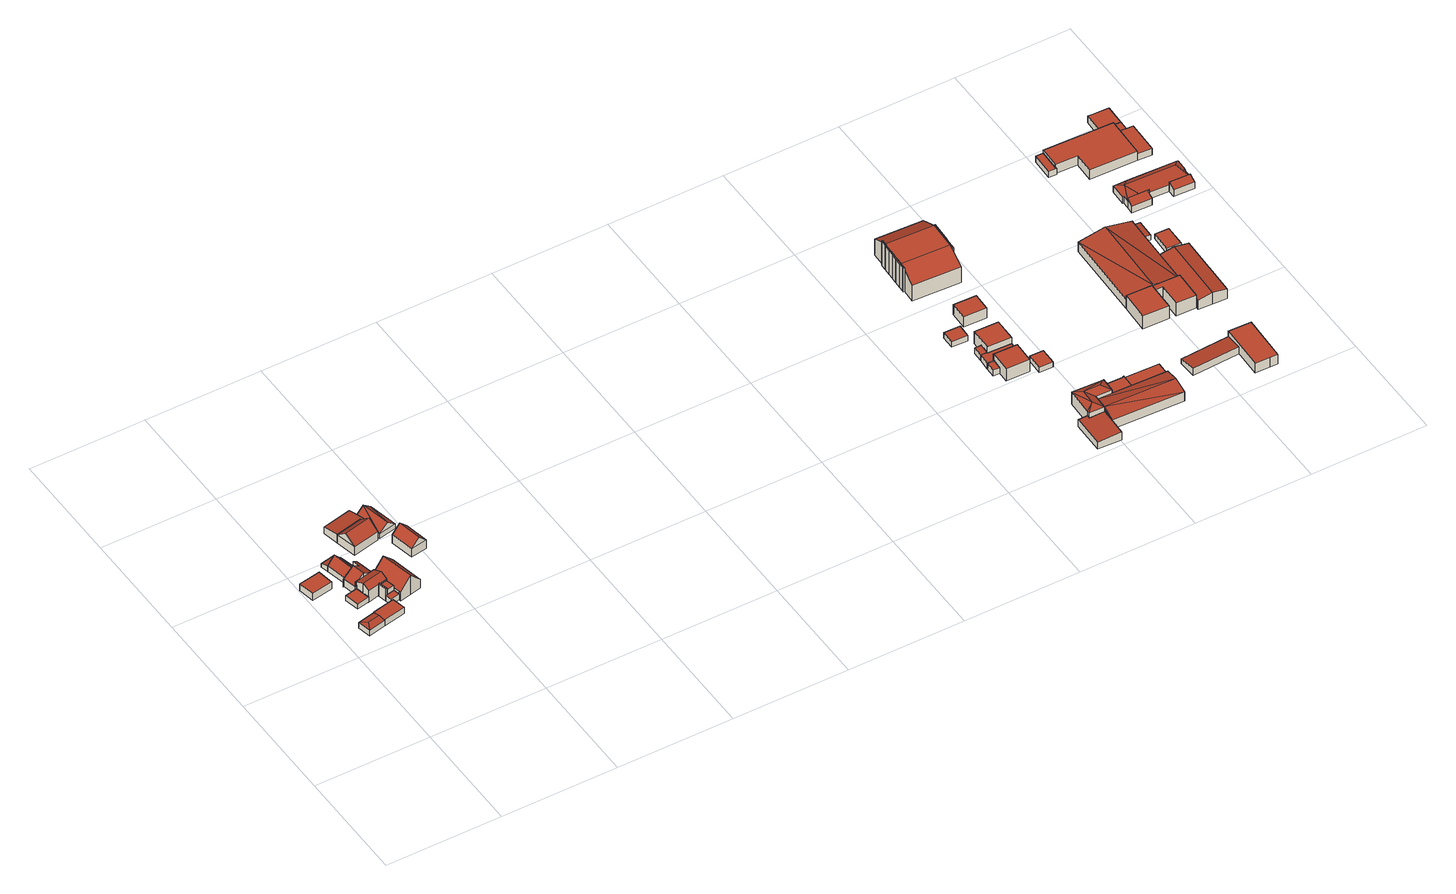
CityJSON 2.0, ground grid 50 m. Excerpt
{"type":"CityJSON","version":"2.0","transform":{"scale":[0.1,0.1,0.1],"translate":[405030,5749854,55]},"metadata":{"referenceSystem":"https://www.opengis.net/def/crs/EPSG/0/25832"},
"CityObjects":{
"building1":{"type":"Building","attributes":{"Gemeindeschluessel":"05515000","Geometrietyp2DReferenz":"3000","function":"31001_2700","roofType":"5000","measuredHeight":3.29},"geometry":[{"type":"Solid","lod":"2","boundaries":[[[[0,1,2,3]],[[4,5,1,0]],[[6,7,5,4]],[[3,2,7,6]],[[6,4,8]],[[8,4,0,9]],[[0,3,9]],[[9,3,6,8]],[[1,5,7,2]]]],"semantics":{"surfaces":[{"type":"WallSurface"},{"type":"RoofSurface"},{"type":"GroundSurface"}],"values":[[0,0,0,0,1,1,0,1,2]]}}]},
"building2":{"type":"Building","attributes":{"Gemeindeschluessel":"05515000","Geometrietyp2DReferenz":"3000","function":"31001_2700","roofType":"1000","measuredHeight":3.48},"geometry":[{"type":"Solid","lod":"2","boundaries":[[[[10,11,12,13]],[[14,15,11,10]],[[16,17,15,14]],[[13,12,17,16]],[[14,10,13,16]],[[11,15,17,12]]]],"semantics":{"surfaces":[{"type":"WallSurface"},{"type":"RoofSurface"},{"type":"GroundSurface"}],"values":[[0,0,0,0,1,2]]}}]},
"building3":{"type":"Building","attributes":{"Gemeindeschluessel":"05515000","Geometrietyp2DReferenz":"3000","function":"51009_1610","roofType":"1000","measuredHeight":2.41},"geometry":[{"type":"Solid","lod":"2","boundaries":[[[[18,19,20,21]],[[22,23,19,18]],[[24,25,23,22]],[[26,27,25,24]],[[21,20,27,26]],[[24,22,18,21,26]],[[19,23,25,27,20]]]],"semantics":{"surfaces":[{"type":"WallSurface"},{"type":"RoofSurface"},{"type":"GroundSurface"}],"values":[[0,0,0,0,0,1,2]]}}]},
"building4":{"type":"Building","attributes":{"Gemeindeschluessel":"05515000","Geometrietyp2DReferenz":"3000","function":"31001_2000","roofType":"1000","measuredHeight":3.09},"geometry":[{"type":"Solid","lod":"2","boundaries":[[[[28,29,30,31]],[[32,33,29,28]],[[34,35,33,32]],[[31,30,35,34]],[[32,28,31,34]],[[29,33,35,30]]]],"semantics":{"surfaces":[{"type":"WallSurface"},{"type":"RoofSurface"},{"type":"GroundSurface"}],"values":[[0,0,0,0,1,2]]}}]},
"building5":{"type":"Building","attributes":{"Gemeindeschluessel":"05515000","Geometrietyp2DReferenz":"3000","function":"51009_1610","roofType":"9999","measuredHeight":6},"geometry":[{"type":"Solid","lod":"2","boundaries":[[[[36,37,38,39]],[[37,40,41,38]],[[36,42,40,37]],[[39,43,42,36]],[[38,41,43,39]],[[40,42,43,41]]]],"semantics":{"surfaces":[{"type":"RoofSurface"},{"type":"WallSurface"},{"type":"GroundSurface"}],"values":[[0,1,1,1,1,2]]}}]},
"building6":{"type":"Building","attributes":{"Gemeindeschluessel":"05515000","Geometrietyp2DReferenz":"3000","function":"31001_2700","roofType":"3100","measuredHeight":7.28},"geometry":[{"type":"Solid","lod":"2","boundaries":[[[[44,45,46,47]],[[48,49,45,44]],[[50,51,49,48]],[[52,53,51,50]],[[54,55,53,52]],[[56,57,55,54]],[[58,59,57,56]],[[60,61,59,58]],[[62,63,61,60]],[[64,65,63,62]],[[66,67,65,64]],[[68,69,67,66]],[[70,71,69,68]],[[47,46,71,70]],[[64,62,60,58,56,54,66]],[[52,50,48,44,47,70,68,66,54]],[[45,49,51,53,55,57,59,61,63,65,67,69,71,46]]]],"semantics":{"surfaces":[{"type":"WallSurface"},{"type":"RoofSurface"},{"type":"GroundSurface"}],"values":[[0,0,0,0,0,0,0,0,0,0,0,0,0,0,1,1,2]]}}]},
"building7":{"type":"Building","attributes":{"Gemeindeschluessel":"05515000","Geometrietyp2DReferenz":"3000","function":"31001_2460","roofType":"5000","measuredHeight":5.91},"geometry":[{"type":"Solid","lod":"2","boundaries":[[[[72,73,74,75]],[[76,77,73,72]],[[78,79,77,76]],[[80,81,79,78]],[[82,83,81,80]],[[75,74,83,82]],[[84,85,82,80]],[[78,76,72,75]],[[84,78,75]],[[75,85,84]],[[84,80,78]],[[85,75,82]],[[73,77,79,81,83,74]]]],"semantics":{"surfaces":[{"type":"WallSurface"},{"type":"RoofSurface"},{"type":"GroundSurface"}],"values":[[0,0,0,0,0,0,1,1,1,1,0,0,2]]}}]},
"building8":{"type":"Building","attributes":{"Gemeindeschluessel":"05515000","Geometrietyp2DReferenz":"3000","function":"31001_2700","roofType":"2100","measuredHeight":2.75},"geometry":[{"type":"Solid","lod":"2","boundaries":[[[[75,74,86,87]],[[82,83,74,75]],[[88,89,83,82]],[[87,86,89,88]],[[82,75,87,88]],[[74,83,89,86]]]],"semantics":{"surfaces":[{"type":"WallSurface"},{"type":"RoofSurface"},{"type":"GroundSurface"}],"values":[[0,0,0,0,1,2]]}}]},
"building9":{"type":"Building","attributes":{"Gemeindeschluessel":"05515000","Geometrietyp2DReferenz":"3000","function":"31001_1000"},"children":["building9-1","building9-2"]},
"building9-1":{"type":"BuildingPart","attributes":{"roofType":"1000","measuredHeight":5.09},"parents":["building9"],"geometry":[{"type":"Solid","lod":"2","boundaries":[[[[90,40,42,91,92]],[[93,94,40,90]],[[95,96,97,94,93]],[[93,90,92,95]],[[40,94,97,42]],[[96,95,92,91]],[[42,97,96,91]]]],"semantics":{"surfaces":[{"type":"WallSurface"},{"type":"RoofSurface"},{"type":"GroundSurface"},{"type":"ClosureSurface"}],"values":[[0,0,0,1,2,0,3]]}}]},
"building9-2":{"type":"BuildingPart","attributes":{"roofType":"1000","measuredHeight":2.77},"parents":["building9"],"geometry":[{"type":"Solid","lod":"2","boundaries":[[[[91,42,43,98]],[[99,100,97,96]],[[101,102,100,99]],[[98,43,102,101]],[[99,96,91,98,101]],[[42,97,100,102,43]],[[42,91,96,97]]]],"semantics":{"surfaces":[{"type":"WallSurface"},{"type":"RoofSurface"},{"type":"GroundSurface"},{"type":"ClosureSurface"}],"values":[[0,0,0,0,1,2,3]]}}]},
"building10":{"type":"Building","attributes":{"Gemeindeschluessel":"05515000","Geometrietyp2DReferenz":"3000","function":"31001_1000"},"address":[{"country":"Germany","locality":"Münster","thoroughfareNumber":"123","thoroughfareName":"Am Dornbusch"}],"children":["building10-1","building10-2"]},
"building10-1":{"type":"BuildingPart","attributes":{"roofType":"3100","measuredHeight":7.57},"parents":["building10"],"geometry":[{"type":"Solid","lod":"2","boundaries":[[[[103,104,105,106]],[[107,108,104,103]],[[109,110,108,107]],[[111,112,110,109]],[[113,114,115,112,111]],[[106,105,116,117,118]],[[113,111,109,107,119]],[[103,106,118,120,119,107]],[[104,108,110,112,115,121,122,116,105]],[[114,113,119,123]],[[115,114,123,121]],[[124,123,119,120]],[[123,124,122,121]],[[124,120,118,117]],[[116,122,124,117]]]],"semantics":{"surfaces":[{"type":"WallSurface"},{"type":"RoofSurface"},{"type":"GroundSurface"},{"type":"ClosureSurface"}],"values":[[0,0,0,0,0,0,1,1,2,0,3,0,3,0,3]]}}]},
"building10-2":{"type":"BuildingPart","attributes":{"roofType":"3100","measuredHeight":9.44},"parents":["building10"],"geometry":[{"type":"Solid","lod":"2","boundaries":[[[[125,126,115,114]],[[127,128,126,125]],[[129,130,128,127]],[[131,132,130,129]],[[133,134,132,131]],[[135,136,134,133]],[[117,116,136,135]],[[129,127,125,131]],[[114,123,124,117,135,133,131,125]],[[122,121,115,126,128,130,132,134,136,116]],[[116,117,124,122]],[[121,123,114,115]],[[122,124,123,121]]]],"semantics":{"surfaces":[{"type":"WallSurface"},{"type":"RoofSurface"},{"type":"GroundSurface"},{"type":"ClosureSurface"}],"values":[[0,0,0,0,0,0,0,1,1,2,3,3,3]]}}]},
"building11":{"type":"Building","attributes":{"Gemeindeschluessel":"05515000","Geometrietyp2DReferenz":"3000","function":"31001_2700","roofType":"3100","measuredHeight":8.07},"geometry":[{"type":"Solid","lod":"2","boundaries":[[[[137,138,139,140]],[[141,142,138,137]],[[143,144,142,141]],[[140,139,144,143]],[[137,145,141]],[[143,146,140]],[[140,146,145,137]],[[141,145,146,143]],[[138,142,144,139]]]],"semantics":{"surfaces":[{"type":"WallSurface"},{"type":"RoofSurface"},{"type":"GroundSurface"}],"values":[[0,0,0,0,0,0,1,1,2]]}}]},
"building12":{"type":"Building","attributes":{"Gemeindeschluessel":"05515000","Geometrietyp2DReferenz":"3000","function":"51009_1610","roofType":"2100","measuredHeight":4.77},"geometry":[{"type":"Solid","lod":"2","boundaries":[[[[147,148,149,150]],[[151,152,148,147]],[[153,154,152,151]],[[155,156,154,153]],[[157,158,156,155]],[[159,160,158,157]],[[150,149,160,159]],[[157,155,153,151,147,150,159]],[[148,152,154,156,158,160,149]]]],"semantics":{"surfaces":[{"type":"WallSurface"},{"type":"RoofSurface"},{"type":"GroundSurface"}],"values":[[0,0,0,0,0,0,0,1,2]]}}]},
"building13":{"type":"Building","attributes":{"Gemeindeschluessel":"05515000","Geometrietyp2DReferenz":"3000","function":"31001_2700","roofType":"3100","measuredHeight":5.66},"geometry":[{"type":"Solid","lod":"2","boundaries":[[[[161,162,163,164]],[[165,166,162,161]],[[167,168,166,165]],[[164,163,168,167]],[[161,169,165]],[[167,170,164]],[[164,170,169]],[[169,161,164]],[[170,167,165]],[[165,169,170]],[[162,166,168,163]]]],"semantics":{"surfaces":[{"type":"WallSurface"},{"type":"RoofSurface"},{"type":"GroundSurface"}],"values":[[0,0,0,0,0,0,1,1,1,1,2]]}}]},
"building14":{"type":"Building","attributes":{"Gemeindeschluessel":"05515000","Geometrietyp2DReferenz":"3000","function":"31001_2460","roofType":"3100","measuredHeight":7.64},"geometry":[{"type":"Solid","lod":"2","boundaries":[[[[171,172,173,174]],[[175,176,172,171]],[[177,178,176,175]],[[174,173,178,177]],[[171,179,175]],[[177,180,174]],[[174,180,179,171]],[[175,179,180,177]],[[172,176,178,173]]]],"semantics":{"surfaces":[{"type":"WallSurface"},{"type":"RoofSurface"},{"type":"GroundSurface"}],"values":[[0,0,0,0,0,0,1,1,2]]}}]},
"building15":{"type":"Building","attributes":{"Gemeindeschluessel":"05515000","Geometrietyp2DReferenz":"3000","function":"51009_1610","roofType":"2100","measuredHeight":2.88},"geometry":[{"type":"Solid","lod":"2","boundaries":[[[[181,182,183,184]],[[185,186,182,181]],[[187,188,186,185]],[[184,183,188,187]],[[185,181,184,187]],[[182,186,188,183]]]],"semantics":{"surfaces":[{"type":"WallSurface"},{"type":"RoofSurface"},{"type":"GroundSurface"}],"values":[[0,0,0,0,1,2]]}}]},
"building16":{"type":"Building","attributes":{"Gemeindeschluessel":"05515000","Geometrietyp2DReferenz":"3000","function":"31001_2000","roofType":"2100","measuredHeight":3.92},"geometry":[{"type":"Solid","lod":"2","boundaries":[[[[189,190,191,192]],[[193,194,190,189]],[[195,196,194,193]],[[197,198,196,195]],[[199,200,198,197]],[[201,202,200,199]],[[192,191,202,201]],[[199,197,195,193,189,192,201]],[[190,194,196,198,200,202,191]]]],"semantics":{"surfaces":[{"type":"WallSurface"},{"type":"RoofSurface"},{"type":"GroundSurface"}],"values":[[0,0,0,0,0,0,0,1,2]]}}]},
"building17":{"type":"Building","attributes":{"Gemeindeschluessel":"05515000","Geometrietyp2DReferenz":"3000","function":"51009_1610","roofType":"1000","measuredHeight":2.87},"geometry":[{"type":"Solid","lod":"2","boundaries":[[[[203,204,205,206]],[[207,208,204,203]],[[209,210,208,207]],[[206,205,210,209]],[[207,203,206,209]],[[204,208,210,205]]]],"semantics":{"surfaces":[{"type":"WallSurface"},{"type":"RoofSurface"},{"type":"GroundSurface"}],"values":[[0,0,0,0,1,2]]}}]},
"building18":{"type":"Building","attributes":{"Gemeindeschluessel":"05515000","Geometrietyp2DReferenz":"3000","function":"31001_2460","roofType":"1000","measuredHeight":2.61},"geometry":[{"type":"Solid","lod":"2","boundaries":[[[[211,212,213,214]],[[215,216,212,211]],[[217,218,216,215]],[[214,213,218,217]],[[215,211,214,217]],[[212,216,218,213]]]],"semantics":{"surfaces":[{"type":"WallSurface"},{"type":"RoofSurface"},{"type":"GroundSurface"}],"values":[[0,0,0,0,1,2]]}}]},
"building19":{"type":"Building","attributes":{"Gemeindeschluessel":"05515000","Geometrietyp2DReferenz":"3000","function":"31001_1000","roofType":"1000","measuredHeight":5.97},"address":[{"country":"Germany","locality":"Münster","thoroughfareNumber":"5","thoroughfareName":"Fuggerstraße"}],"geometry":[{"type":"Solid","lod":"2","boundaries":[[[[219,220,221,222]],[[223,224,220,219]],[[225,226,224,223]],[[227,228,226,225]],[[222,221,228,227]],[[225,223,219,222,227]],[[220,224,226,228,221]]]],"semantics":{"surfaces":[{"type":"WallSurface"},{"type":"RoofSurface"},{"type":"GroundSurface"}],"values":[[0,0,0,0,0,1,2]]}}]},
"building20":{"type":"Building","attributes":{"Gemeindeschluessel":"05515000","Geometrietyp2DReferenz":"3000","function":"31001_1310","roofType":"1000","measuredHeight":2.87},"geometry":[{"type":"Solid","lod":"2","boundaries":[[[[229,182,230,231]],[[184,183,182,229]],[[203,204,183,184]],[[206,205,204,203]],[[232,233,205,206]],[[234,235,233,232]],[[236,237,235,234]],[[231,230,237,236]],[[234,232,206,203,184,229,231,236]],[[182,183,204,205,233,235,237,230]]]],"semantics":{"surfaces":[{"type":"WallSurface"},{"type":"RoofSurface"},{"type":"GroundSurface"}],"values":[[0,0,0,0,0,0,0,0,1,2]]}}]},
"building21":{"type":"Building","attributes":{"Gemeindeschluessel":"05515000","Geometrietyp2DReferenz":"3000","function":"31001_1000","roofType":"1000","measuredHeight":5.99},"address":[{"country":"Germany","locality":"Münster","thoroughfareNumber":"5a","thoroughfareName":"Fuggerstraße"}],"geometry":[{"type":"Solid","lod":"2","boundaries":[[[[238,239,240,241]],[[242,243,239,238]],[[244,245,243,242]],[[246,247,245,244]],[[241,240,247,246]],[[244,242,238,241,246]],[[239,243,245,247,240]]]],"semantics":{"surfaces":[{"type":"WallSurface"},{"type":"RoofSurface"},{"type":"GroundSurface"}],"values":[[0,0,0,0,0,1,2]]}}]},
"building22":{"type":"Building","attributes":{"Gemeindeschluessel":"05515000","Geometrietyp2DReferenz":"3000","function":"31001_2000","roofType":"5000","measuredHeight":7.56},"geometry":[{"type":"Solid","lod":"2","boundaries":[[[[248,249,250,251]],[[252,253,249,248]],[[254,255,253,252]],[[256,257,255,254]],[[258,259,257,256]],[[260,261,259,258]],[[262,263,261,260]],[[251,250,263,262]],[[262,260,264]],[[265,264,260,258,266]],[[266,258,256,267]],[[256,254,267]],[[267,254,252]],[[266,267,252]],[[248,265,266]],[[266,252,248]],[[264,265,248]],[[264,248,251]],[[251,262,264]],[[249,253,255,257,259,261,263,250]]]],"semantics":{"surfaces":[{"type":"WallSurface"},{"type":"RoofSurface"},{"type":"GroundSurface"}],"values":[[0,0,0,0,0,0,0,0,1,1,1,1,1,1,1,1,1,1,1,2]]}}]},
"building23":{"type":"Building","attributes":{"Gemeindeschluessel":"05515000","Geometrietyp2DReferenz":"3000","function":"31001_2460","roofType":"1000","measuredHeight":2.62},"geometry":[{"type":"Solid","lod":"2","boundaries":[[[[268,269,270,271]],[[272,273,269,268]],[[274,275,273,272]],[[271,270,275,274]],[[272,268,271,274]],[[269,273,275,270]]]],"semantics":{"surfaces":[{"type":"WallSurface"},{"type":"RoofSurface"},{"type":"GroundSurface"}],"values":[[0,0,0,0,1,2]]}}]},
"building24":{"type":"Building","attributes":{"Gemeindeschluessel":"05515000","Geometrietyp2DReferenz":"3000","function":"51009_1610","roofType":"1000","measuredHeight":4.93},"geometry":[{"type":"Solid","lod":"2","boundaries":[[[[276,277,278,279]],[[280,281,277,276]],[[282,283,281,280]],[[279,278,283,282]],[[280,276,279,282]],[[277,281,283,278]]]],"semantics":{"surfaces":[{"type":"WallSurface"},{"type":"RoofSurface"},{"type":"GroundSurface"}],"values":[[0,0,0,0,1,2]]}}]},
"building25":{"type":"Building","attributes":{"Gemeindeschluessel":"05515000","Geometrietyp2DReferenz":"3000","function":"31001_2000","roofType":"3100","measuredHeight":6.19},"geometry":[{"type":"Solid","lod":"2","boundaries":[[[[284,285,257,286]],[[287,288,285,284]],[[289,290,288,287]],[[291,261,290,289]],[[292,259,261,291]],[[286,257,259,292]],[[293,284,286,292]],[[292,294,293]],[[287,293,294]],[[294,295,289,287]],[[295,291,289]],[[295,294,292,291]],[[293,287,284]],[[285,288,290,261,259,257]]]],"semantics":{"surfaces":[{"type":"WallSurface"},{"type":"RoofSurface"},{"type":"GroundSurface"}],"values":[[0,0,0,0,0,0,1,1,1,1,0,0,0,2]]}}]},
"building26":{"type":"Building","attributes":{"Gemeindeschluessel":"05515000","Geometrietyp2DReferenz":"3000","function":"31001_2000"},"address":[{"country":"Germany","locality":"Münster","thoroughfareNumber":"3","thoroughfareName":"Fuggerstraße"}],"children":["building26-1","building26-2","building26-3","building26-4","building26-5"]},
"building26-1":{"type":"BuildingPart","attributes":{"roofType":"1000","measuredHeight":11.79},"parents":["building26"],"geometry":[{"type":"Solid","lod":"2","boundaries":[[[[296,297,298]],[[299,300,296,298]],[[301,302,300,299]],[[303,304,302,301]],[[305,306,304,303]],[[305,303,301,299,298,307,308,309]],[[300,302,304,306,310,311,296]],[[306,305,309,310]],[[307,298,297]],[[311,308,307,297,296]],[[310,309,308,311]]]],"semantics":{"surfaces":[{"type":"WallSurface"},{"type":"RoofSurface"},{"type":"GroundSurface"},{"type":"ClosureSurface"}],"values":[[0,0,0,0,0,1,2,3,0,3,3]]}}]},
"building26-2":{"type":"BuildingPart","attributes":{"roofType":"9999","measuredHeight":12.24},"parents":["building26"],"geometry":[{"type":"Solid","lod":"2","boundaries":[[[[312,313,314,315]],[[316,317,313,312]],[[318,319,317,316]],[[320,321,319,318]],[[322,323,321,320]],[[324,325,323,322]],[[326,327,325,324]],[[328,329,327,326]],[[330,331,329,328]],[[332,333,331,330]],[[297,296,333,332]],[[307,297,332,330,328,326,334]],[[318,316,312,315,335,336,320]],[[324,322,320,336,337,338,339,334,326]],[[340,314,313,317,319,321,323,325,327,329,331,333,296,311,310,341,342]],[[343,337,336,344]],[[342,345,343,344,340]],[[344,336,335]],[[344,335,315,314,340]],[[307,334,308]],[[296,297,307,308,311]],[[308,334,339,346,309]],[[308,309,310,311]],[[346,339,338,347]],[[341,310,309,346,347]],[[347,338,337,343,345]],[[342,341,347,345]]]],"semantics":{"surfaces":[{"type":"WallSurface"},{"type":"RoofSurface"},{"type":"GroundSurface"},{"type":"ClosureSurface"}],"values":[[0,0,0,0,0,0,0,0,0,0,0,1,1,1,2,0,3,0,3,0,3,0,3,0,3,0,3]]}}]},
"building26-3":{"type":"BuildingPart","attributes":{"roofType":"1000","measuredHeight":11.95},"parents":["building26"],"geometry":[{"type":"Solid","lod":"2","boundaries":[[[[348,349,350,351]],[[352,353,349,348]],[[351,347,345,352,348]],[[342,341,350,349,353]],[[353,352,345,342]],[[342,345,347,341]],[[350,341,347,351]]]],"semantics":{"surfaces":[{"type":"WallSurface"},{"type":"RoofSurface"},{"type":"GroundSurface"},{"type":"ClosureSurface"}],"values":[[0,0,1,2,3,3,3]]}}]},
"building26-4":{"type":"BuildingPart","attributes":{"roofType":"1000","measuredHeight":12.13},"parents":["building26"],"geometry":[{"type":"Solid","lod":"2","boundaries":[[[[354,315,314,355,356]],[[357,358,353,352,359]],[[356,355,358,357]],[[359,343,344,335,354,356,357]],[[314,340,342,353,358,355]],[[315,354,335]],[[340,344,343,345,342]],[[314,315,335,344,340]],[[345,343,359,352]],[[353,342,345,352]]]],"semantics":{"surfaces":[{"type":"WallSurface"},{"type":"RoofSurface"},{"type":"GroundSurface"},{"type":"ClosureSurface"}],"values":[[0,0,0,1,2,0,3,3,0,3]]}}]},
"building26-5":{"type":"BuildingPart","attributes":{"roofType":"1000","measuredHeight":11.94},"parents":["building26"],"geometry":[{"type":"Solid","lod":"2","boundaries":[[[[360,361,306,305,362]],[[351,350,361,360]],[[347,351,360,362,346]],[[361,350,341,310,306]],[[350,351,347,341]],[[341,347,346,309,310]],[[309,346,362,305]],[[306,310,309,305]]]],"semantics":{"surfaces":[{"type":"WallSurface"},{"type":"RoofSurface"},{"type":"GroundSurface"},{"type":"ClosureSurface"}],"values":[[0,0,1,2,3,3,0,3]]}}]},
"building27":{"type":"Building","attributes":{"Gemeindeschluessel":"05515000","Geometrietyp2DReferenz":"3000","function":"31001_2000"},"children":["building27-1","building27-2"]},
"building27-1":{"type":"BuildingPart","attributes":{"roofType":"1000","measuredHeight":3.2},"parents":["building27"],"geometry":[{"type":"Solid","lod":"2","boundaries":[[[[363,257,364,365]],[[366,255,257,363]],[[367,253,255,366]],[[368,369,253,367]],[[370,371,369,368]],[[372,373,371,370]],[[374,375,373,372]],[[376,377,375,374]],[[372,370,368,367,366,363,365,376,374]],[[364,257,255,253,369,371,373,375,377]],[[364,377,376,365]]]],"semantics":{"surfaces":[{"type":"WallSurface"},{"type":"RoofSurface"},{"type":"GroundSurface"},{"type":"ClosureSurface"}],"values":[[0,0,0,0,0,0,0,0,1,2,3]]}}]},
"building27-2":{"type":"BuildingPart","attributes":{"roofType":"1000","measuredHeight":3.19},"parents":["building27"],"geometry":[{"type":"Solid","lod":"2","boundaries":[[[[378,379,377,376]],[[380,285,379,378]],[[365,364,285,380]],[[380,378,376,365]],[[379,285,364,377]],[[364,365,376,377]]]],"semantics":{"surfaces":[{"type":"WallSurface"},{"type":"RoofSurface"},{"type":"GroundSurface"},{"type":"ClosureSurface"}],"values":[[0,0,0,1,2,3]]}}]},
"building28":{"type":"Building","attributes":{"Gemeindeschluessel":"05515000","Geometrietyp2DReferenz":"3000","function":"51009_1610","roofType":"2100","measuredHeight":3.92},"geometry":[{"type":"Solid","lod":"2","boundaries":[[[[381,382,323,383]],[[384,385,382,381]],[[386,325,385,384]],[[383,323,325,386]],[[384,381,383,386]],[[382,385,325,323]]]],"semantics":{"surfaces":[{"type":"WallSurface"},{"type":"RoofSurface"},{"type":"GroundSurface"}],"values":[[0,0,0,0,1,2]]}}]},
"building29":{"type":"Building","attributes":{"Gemeindeschluessel":"05515000","Geometrietyp2DReferenz":"3000","function":"31001_2000","roofType":"2100","measuredHeight":3.85},"geometry":[{"type":"Solid","lod":"2","boundaries":[[[[387,388,389,383]],[[390,391,388,387]],[[392,393,391,390]],[[394,395,393,392]],[[381,396,395,394]],[[383,389,396,381]],[[394,392,390,387,383,381]],[[388,391,393,395,396,389]]]],"semantics":{"surfaces":[{"type":"WallSurface"},{"type":"RoofSurface"},{"type":"GroundSurface"}],"values":[[0,0,0,0,0,0,1,2]]}}]},
"building30":{"type":"Building","attributes":{"Gemeindeschluessel":"05515000","Geometrietyp2DReferenz":"3000","function":"51009_1610","roofType":"2100","measuredHeight":3.54},"geometry":[{"type":"Solid","lod":"2","boundaries":[[[[397,398,399,400]],[[401,402,398,397]],[[403,404,402,401]],[[400,399,404,403]],[[401,397,400,403]],[[398,402,404,399]]]],"semantics":{"surfaces":[{"type":"WallSurface"},{"type":"RoofSurface"},{"type":"GroundSurface"}],"values":[[0,0,0,0,1,2]]}}]},
"building31":{"type":"Building","attributes":{"Gemeindeschluessel":"05515000","Geometrietyp2DReferenz":"3000","function":"31001_2000","roofType":"1000","measuredHeight":4.76},"geometry":[{"type":"Solid","lod":"2","boundaries":[[[[405,406,407,408]],[[409,410,406,405]],[[411,412,410,409]],[[413,414,412,411]],[[408,407,414,413]],[[411,409,405,408,413]],[[406,410,412,414,407]]]],"semantics":{"surfaces":[{"type":"WallSurface"},{"type":"RoofSurface"},{"type":"GroundSurface"}],"values":[[0,0,0,0,0,1,2]]}}]},
"building32":{"type":"Building","attributes":{"Gemeindeschluessel":"05515000","Geometrietyp2DReferenz":"3000","function":"31001_2000","roofType":"1000","measuredHeight":6.42},"geometry":[{"type":"Solid","lod":"2","boundaries":[[[[415,416,417,418]],[[419,420,416,415]],[[421,422,420,419]],[[423,424,422,421]],[[425,426,424,423]],[[427,428,426,425]],[[418,417,428,427]],[[425,423,421,419,415,418,427]],[[416,420,422,424,426,428,417]]]],"semantics":{"surfaces":[{"type":"WallSurface"},{"type":"RoofSurface"},{"type":"GroundSurface"}],"values":[[0,0,0,0,0,0,0,1,2]]}}]},
"building33":{"type":"Building","attributes":{"Gemeindeschluessel":"05515000","Geometrietyp2DReferenz":"3000","function":"31001_2000"},"address":[{"country":"Germany","locality":"Münster","thoroughfareNumber":"7","thoroughfareName":"Fuggerstraße"}],"children":["building33-1","building33-2"]},
"building33-1":{"type":"BuildingPart","attributes":{"roofType":"1000","measuredHeight":6.49},"parents":["building33"],"geometry":[{"type":"Solid","lod":"2","boundaries":[[[[429,430,431,432]],[[433,434,435,430,429]],[[436,417,416,437,438]],[[432,431,417,436]],[[438,439,433,429,432,436]],[[430,435,416,417,431]],[[434,433,439]],[[416,435,434,437]],[[434,439,438,437]]]],"semantics":{"surfaces":[{"type":"WallSurface"},{"type":"RoofSurface"},{"type":"GroundSurface"},{"type":"ClosureSurface"}],"values":[[0,0,0,0,1,2,0,3,3]]}}]},
"building33-2":{"type":"BuildingPart","attributes":{"roofType":"3100","measuredHeight":7},"parents":["building33"],"geometry":[{"type":"Solid","lod":"2","boundaries":[[[[440,441,442,443]],[[444,445,441,440]],[[446,447,445,444]],[[448,420,447,446]],[[437,416,420,448]],[[443,442,435,434]],[[449,443,450]],[[434,439,451,450,443]],[[446,444,440,449,448]],[[450,448,449]],[[450,451,438,437,448]],[[449,440,443]],[[441,445,447,420,416,435,442]],[[416,437,434,435]],[[451,439,438]],[[438,439,434,437]]]],"semantics":{"surfaces":[{"type":"WallSurface"},{"type":"RoofSurface"},{"type":"GroundSurface"},{"type":"ClosureSurface"}],"values":[[0,0,0,0,0,0,1,1,1,1,0,0,2,3,0,3]]}}]},
"building34":{"type":"Building","attributes":{"Gemeindeschluessel":"05515000","Geometrietyp2DReferenz":"3000","function":"31001_1100","roofType":"3100","measuredHeight":5.79},"geometry":[{"type":"Solid","lod":"2","boundaries":[[[[452,453,454,455]],[[456,457,453,452]],[[458,459,457,456]],[[460,461,459,458]],[[462,463,461,460]],[[464,465,463,462]],[[466,467,465,464]],[[468,469,467,466]],[[455,454,469,468]],[[462,460,458,464]],[[456,452,455,468,466,464,458]],[[453,457,459,461,463,465,467,469,454]]]],"semantics":{"surfaces":[{"type":"WallSurface"},{"type":"RoofSurface"},{"type":"GroundSurface"}],"values":[[0,0,0,0,0,0,0,0,0,1,1,2]]}}]},
"building35":{"type":"Building","attributes":{"Gemeindeschluessel":"05515000","Geometrietyp2DReferenz":"3000","function":"31001_2700","roofType":"2100","measuredHeight":2.78},"geometry":[{"type":"Solid","lod":"2","boundaries":[[[[470,471,472,473]],[[474,475,471,470]],[[476,477,475,474]],[[473,472,477,476]],[[474,470,473,476]],[[471,475,477,472]]]],"semantics":{"surfaces":[{"type":"WallSurface"},{"type":"RoofSurface"},{"type":"GroundSurface"}],"values":[[0,0,0,0,1,2]]}}]},
"building36":{"type":"Building","attributes":{"Gemeindeschluessel":"05515000","Geometrietyp2DReferenz":"3000","function":"31001_2460","roofType":"1000","measuredHeight":2.31},"geometry":[{"type":"Solid","lod":"2","boundaries":[[[[478,479,480,481]],[[482,483,479,478]],[[484,485,483,482]],[[481,480,485,484]],[[482,478,481,484]],[[479,483,485,480]]]],"semantics":{"surfaces":[{"type":"WallSurface"},{"type":"RoofSurface"},{"type":"GroundSurface"}],"values":[[0,0,0,0,1,2]]}}]},
"building37":{"type":"Building","attributes":{"Gemeindeschluessel":"05515000","Geometrietyp2DReferenz":"3000","function":"31001_2000","roofType":"1000","measuredHeight":3},"geometry":[{"type":"Solid","lod":"2","boundaries":[[[[486,487,488,489]],[[490,491,487,486]],[[492,493,491,490]],[[494,495,493,492]],[[496,497,495,494]],[[489,488,497,496]],[[494,492,490,486,489,496]],[[487,491,493,495,497,488]]]],"semantics":{"surfaces":[{"type":"WallSurface"},{"type":"RoofSurface"},{"type":"GroundSurface"}],"values":[[0,0,0,0,0,0,1,2]]}}]},
"building38":{"type":"Building","attributes":{"Gemeindeschluessel":"05515000","Geometrietyp2DReferenz":"3000","function":"31001_2000","roofType":"1000","measuredHeight":4.7},"geometry":[{"type":"Solid","lod":"2","boundaries":[[[[498,499,500,501]],[[502,503,499,498]],[[504,505,503,502]],[[506,507,505,504]],[[508,509,507,506]],[[510,511,509,508]],[[512,513,511,510]],[[501,500,513,512]],[[510,508,506,504,502,498,501,512]],[[499,503,505,507,509,511,513,500]]]],"semantics":{"surfaces":[{"type":"WallSurface"},{"type":"RoofSurface"},{"type":"GroundSurface"}],"values":[[0,0,0,0,0,0,0,0,1,2]]}}]},
"building39":{"type":"Building","attributes":{"Gemeindeschluessel":"05515000","Geometrietyp2DReferenz":"3000","function":"31001_1000"},"address":[{"country":"Germany","locality":"Münster","thoroughfareNumber":"9","thoroughfareName":"Fuggerstraße"}],"children":["building39-1","building39-2","building39-3"]},
"building39-1":{"type":"BuildingPart","attributes":{"roofType":"2100","measuredHeight":4.57},"parents":["building39"],"geometry":[{"type":"Solid","lod":"2","boundaries":[[[[514,515,516,517,518]],[[519,520,521,522,523]],[[518,517,520,519]],[[523,514,518,519]],[[516,521,520,517]],[[522,515,514,523]],[[521,516,515,522]]]],"semantics":{"surfaces":[{"type":"WallSurface"},{"type":"RoofSurface"},{"type":"GroundSurface"},{"type":"ClosureSurface"}],"values":[[0,0,0,1,2,0,3]]}}]},
"building39-2":{"type":"BuildingPart","attributes":{"roofType":"3200","measuredHeight":4.62},"parents":["building39"],"geometry":[{"type":"Solid","lod":"2","boundaries":[[[[524,525,526,527]],[[528,529,525,524]],[[530,531,529,528]],[[532,533,531,530]],[[534,535,533,532]],[[536,537,535,534]],[[538,539,537,536]],[[540,541,539,538]],[[522,521,541,540]],[[542,543,516,515]],[[527,526,544,545]],[[540,538,536,534,546,522]],[[528,524,527,545,547,530]],[[532,547,546,534]],[[530,547,532]],[[542,515,522,546,547,548]],[[548,547,545]],[[525,529,531,533,535,537,539,541,521,516,543,549,544,526]],[[521,522,515,516]],[[543,542,548,549]],[[548,545,544,549]]]],"semantics":{"surfaces":[{"type":"WallSurface"},{"type":"RoofSurface"},{"type":"GroundSurface"},{"type":"ClosureSurface"}],"values":[[0,0,0,0,0,0,0,0,0,0,0,1,1,1,1,1,1,2,3,3,3]]}}]},
"building39-3":{"type":"BuildingPart","attributes":{"roofType":"2100","measuredHeight":4.79},"parents":["building39"],"geometry":[{"type":"Solid","lod":"2","boundaries":[[[[550,551,543,542,552]],[[553,554,551,550]],[[555,556,554,553]],[[557,545,544,556,555]],[[553,550,552,557,555]],[[549,543,551,554,556,544]],[[548,545,557,552,542]],[[543,549,548,542]],[[544,545,548,549]]]],"semantics":{"surfaces":[{"type":"WallSurface"},{"type":"RoofSurface"},{"type":"GroundSurface"},{"type":"ClosureSurface"}],"values":[[0,0,0,0,1,2,0,3,3]]}}]},
"building40":{"type":"Building","attributes":{"Gemeindeschluessel":"05515000","Geometrietyp2DReferenz":"3000","function":"31001_1100"},"address":[{"country":"Germany","locality":"Münster","thoroughfareNumber":"10a","thoroughfareName":"Hansestraße"}],"children":["building40-1","building40-2","building40-3"]},
"building40-1":{"type":"BuildingPart","attributes":{"roofType":"1000","measuredHeight":3.41},"parents":["building40"],"geometry":[{"type":"Solid","lod":"2","boundaries":[[[[558,559,560,561]],[[562,513,559,558]],[[563,564,513,562]],[[561,560,565,566]],[[563,562,558,561,566]],[[559,513,564,565,560]],[[564,563,566,565]]]],"semantics":{"surfaces":[{"type":"WallSurface"},{"type":"RoofSurface"},{"type":"GroundSurface"},{"type":"ClosureSurface"}],"values":[[0,0,0,0,1,2,3]]}}]},
"building40-2":{"type":"BuildingPart","attributes":{"roofType":"1000","measuredHeight":3.44},"parents":["building40"],"geometry":[{"type":"Solid","lod":"2","boundaries":[[[[567,568,569,570]],[[571,572,568,567]],[[573,574,572,571]],[[575,576,574,573]],[[577,509,511,578]],[[570,569,509,577]],[[578,575,573,571,567,570,577]],[[568,572,574,576,511,509,569]],[[576,575,578,511]]]],"semantics":{"surfaces":[{"type":"WallSurface"},{"type":"RoofSurface"},{"type":"GroundSurface"},{"type":"ClosureSurface"}],"values":[[0,0,0,0,0,0,1,2,3]]}}]},
"building40-3":{"type":"BuildingPart","attributes":{"roofType":"1000","measuredHeight":3.45},"parents":["building40"],"geometry":[{"type":"Solid","lod":"2","boundaries":[[[[579,566,565,576,575,580]],[[581,578,511,564,563,582]],[[582,579,580,581]],[[565,564,511,576]],[[566,579,582,563]],[[564,565,566,563]],[[578,581,580,575]],[[576,511,578,575]]]],"semantics":{"surfaces":[{"type":"WallSurface"},{"type":"RoofSurface"},{"type":"GroundSurface"},{"type":"ClosureSurface"}],"values":[[0,0,1,2,0,3,0,3]]}}]}
},
"vertices":[
[169,590,40],[169,590,13],[157,648,13],[157,648,40],[94,574,40],[94,574,13],[81,632,40],[81,632,13],[108,607,46],[163,619,46],
[96,934,45],[96,934,11],[3,918,11],[3,918,45],[108,864,45],[108,864,11],[16,848,45],[16,848,11],
[118,784,36],[118,784,12],[131,720,12],[131,720,36],[166,793,36],[166,793,12],[172,794,36],[172,794,12],[186,732,36],[186,732,12],
[252,668,43],[252,668,12],[157,648,12],[157,648,43],[265,611,43],[265,611,12],[169,590,43],[169,590,12],
[249,705,71],[240,744,71],[235,742,71],[243,704,71],[240,744,11],[235,742,11],[249,705,11],[243,704,11],
[153,851,47],[153,851,11],[166,793,11],[166,793,48],[150,851,46],[150,851,11],[150,853,46],[150,853,11],[167,857,58],[167,857,11],[201,865,83],[201,865,11],[231,871,61],[231,871,11],[224,903,61],[224,903,11],[243,907,47],[243,907,11],[250,874,48],[250,874,11],[262,820,48],[262,820,11],[213,809,83],[213,809,11],[170,800,52],[170,800,11],[172,794,52],[172,794,11],
[210,965,38],[210,965,10],[207,965,10],[207,965,38],[224,903,38],[224,903,10],[231,871,38],[231,871,10],[167,857,38],[167,857,10],[145,952,38],[145,952,10],[199,864,70],[178,959,70],
[199,998,10],[199,998,27],[137,985,27],[137,985,10],
[240,744,62],[249,705,39],[249,705,62],[274,751,62],[274,751,11],[283,713,62],[283,713,39],[283,713,11],
[243,704,39],[289,685,39],[289,685,11],[249,676,39],[249,676,11],
[186,732,67],[186,732,10],[240,744,10],[240,744,67],[179,760,85],[179,760,10],[172,794,70],[172,794,10],[170,800,67],[170,800,10],[262,820,67],[262,820,53],[262,820,10],[274,751,10],[274,751,51],[274,751,67],[270,780,85],[276,751,67],[270,780,10],[276,751,10],[270,780,52],[276,751,52],
[310,831,104],[310,831,10],[358,841,53],[358,841,10],[389,698,52],[389,698,10],[340,688,104],[340,688,10],[291,677,52],[291,677,10],[289,685,52],[289,685,10],
[372,1092,49],[372,1092,7],[255,1066,7],[255,1066,49],[392,1001,49],[392,1001,7],[276,976,49],[276,976,7],[382,1047,88],[265,1021,88],
[255,1066,52],[255,1066,8],[372,1092,8],[372,1092,52],[241,1134,42],[241,1134,8],[367,1161,42],[367,1161,8],[374,1130,47],[374,1130,8],[387,1069,55],[387,1069,8],[378,1067,56],[378,1067,8],
[374,1130,30],[374,1130,7],[402,1004,7],[402,1004,30],[451,1148,30],[451,1148,7],[480,1021,30],[480,1021,7],[413,1139,63],[441,1013,63],
[430,961,49],[430,961,7],[450,858,7],[450,858,49],[500,974,49],[500,974,7],[520,871,49],[520,871,7],[465,968,83],[485,864,83],
[2803,593,50],[2803,593,22],[2775,594,22],[2775,594,51],[2801,549,50],[2801,549,22],[2774,550,51],[2774,550,22],
[2935,140,59],[2935,140,23],[2936,154,23],[2936,154,59],[3000,138,62],[3000,138,23],[2998,77,62],[2998,77,23],[2995,10,62],[2995,10,23],[2893,13,57],[2893,13,23],[2896,155,57],[2896,155,23],
[2777,645,51],[2777,645,22],[2804,644,22],[2804,644,51],[2778,689,51],[2778,689,22],[2806,688,51],[2806,688,22],
[2796,820,46],[2796,820,20],[2727,822,20],[2727,822,46],[2794,762,46],[2794,762,20],[2725,764,46],[2725,764,20],
[2803,593,81],[2803,593,21],[2800,504,21],[2800,504,81],[2803,597,81],[2803,597,21],[2904,594,81],[2904,594,21],[2901,501,81],[2901,501,21],
[2803,593,51],[2803,597,22],[2803,597,51],[2804,641,51],[2804,641,22],[2906,637,51],[2906,637,22],[2904,594,51],[2904,594,22],
[2804,644,81],[2804,644,21],[2804,641,21],[2804,641,81],[2807,737,81],[2807,737,21],[2909,734,81],[2909,734,21],[2906,637,81],[2906,637,21],
[2940,270,83],[2940,270,22],[2936,154,22],[2936,154,83],[3073,265,83],[3073,265,22],[3074,265,83],[3074,265,22],[3072,202,83],[3072,202,22],[3002,204,83],[3002,204,22],[3000,138,83],[3000,138,22],[2935,140,83],[2935,140,22],[2968,171,97],[2971,236,97],[2971,237,97],[3041,235,97],
[2988,547,47],[2988,547,21],[2930,549,21],[2930,549,47],[2986,476,47],[2986,476,21],[2927,478,47],[2927,478,21],
[2920,907,70],[2920,907,20],[2823,910,20],[2823,910,70],[2917,830,70],[2917,830,20],[2820,833,70],[2820,833,20],
[3307,194,68],[3307,194,22],[3072,202,68],[3302,67,68],[3302,67,22],[2998,77,68],[2998,77,22],[3000,138,68],[3002,204,68],[3304,131,84],[3000,141,84],[3000,138,84],
[2734,1108,22],[2734,1108,132],[2734,1108,140],[2729,1108,140],[2729,1108,22],[2729,1113,140],[2729,1113,22],[2730,1136,140],[2730,1136,22],[2731,1165,140],[2731,1165,22],[2734,1122,140],[2735,1130,140],[2736,1165,140],[2736,1165,22],[2735,1130,22],
[2743,1333,101],[2743,1333,22],[2741,1273,22],[2741,1273,133],[2948,1324,101],[2948,1324,22],[2945,1264,133],[2945,1264,22],[2944,1242,144],[2944,1242,22],[2944,1232,144],[2944,1232,22],[2942,1182,144],[2942,1182,22],[2939,1122,144],[2939,1122,22],[2939,1100,132],[2939,1100,22],[2936,1039,101],[2936,1039,22],[2731,1048,101],[2731,1048,22],[2735,1130,144],[2740,1252,143],[2740,1250,144],[2740,1245,144],[2737,1193,144],[2736,1165,144],[2740,1250,22],[2737,1193,22],[2740,1245,22],[2740,1245,143],[2740,1250,143],[2740,1245,141],[2736,1165,141],[2737,1193,141],
[2733,1215,141],[2733,1215,22],[2732,1193,22],[2732,1193,141],[2734,1245,141],[2734,1245,22],
[2741,1273,143],[2736,1273,22],[2736,1273,143],[2735,1268,143],[2735,1268,22],[2734,1245,143],
[2732,1188,141],[2732,1188,22],[2731,1165,141],
[3072,202,54],[3161,199,22],[3161,199,54],[3074,265,54],[3073,265,54],[3074,273,54],[3074,273,22],[3084,267,54],[3084,267,22],[3154,265,54],[3154,265,22],[3164,270,54],[3164,270,22],[3163,262,54],[3163,262,22],
[3309,257,54],[3309,257,22],[3307,194,54],
[2993,1230,57],[2993,1230,22],[2944,1232,61],[2991,1180,57],[2991,1180,22],[2942,1182,61],
[2945,1264,61],[2945,1264,23],[2944,1232,23],[2948,1324,61],[2948,1324,23],[2998,1322,57],[2998,1322,23],[2994,1230,57],[2994,1230,23],[2993,1230,23],
[3398,245,45],[3398,245,22],[3401,166,22],[3401,166,57],[3608,257,45],[3608,257,22],[3605,177,57],[3605,177,22],
[3608,257,71],[3608,257,24],[3601,57,24],[3601,57,71],[3705,254,71],[3705,254,24],[3698,54,71],[3698,54,24],[3666,55,71],[3666,55,24],
[3488,596,88],[3488,596,24],[3487,570,24],[3487,570,88],[3605,592,88],[3605,592,24],[3600,469,88],[3600,469,24],[3600,467,88],[3600,467,24],[3514,470,88],[3514,470,24],[3518,569,88],[3518,569,24],
[3373,475,89],[3373,475,24],[3484,471,24],[3484,471,89],[3378,600,89],[3378,600,71],[3378,600,24],[3487,570,89],[3488,596,71],[3488,596,89],[3466,597,89],
[3617,946,71],[3617,946,24],[3390,954,24],[3390,954,71],[3614,868,71],[3614,868,24],[3610,741,71],[3610,741,24],[3605,592,71],[3503,950,94],[3491,596,94],[3488,596,93],
[3605,592,70],[3605,592,23],[3600,469,23],[3600,469,70],[3610,741,70],[3610,741,23],[3672,739,81],[3672,739,23],[3733,736,70],[3733,736,23],[3724,453,70],[3724,453,23],[3663,455,81],[3663,455,23],[3602,457,70],[3602,457,23],[3603,469,70],[3603,469,23],
[3614,868,51],[3614,868,23],[3649,867,23],[3649,867,47],[3617,946,51],[3617,946,23],[3652,945,47],[3652,945,23],
[3662,775,47],[3662,775,23],[3722,773,23],[3722,773,47],[3665,865,47],[3665,865,23],[3725,863,47],[3725,863,23],
[3508,1443,56],[3508,1443,26],[3505,1347,26],[3505,1347,56],[3538,1442,56],[3538,1442,26],[3535,1352,56],[3535,1352,26],[3538,1352,56],[3538,1352,26],[3538,1346,56],[3538,1346,26],
[3631,1349,71],[3631,1349,24],[3628,1261,24],[3628,1261,71],[3538,1352,71],[3538,1352,24],[3535,1352,71],[3535,1352,24],[3538,1442,71],[3538,1442,24],[3778,1434,71],[3778,1434,24],[3836,1432,71],[3836,1432,24],[3830,1254,71],[3830,1254,24],
[3843,1053,70],[3843,1053,57],[3843,1053,24],[3842,1020,24],[3842,1020,57],[3931,1016,57],[3931,1016,24],[3932,1049,24],[3932,1049,57],[3932,1049,70],
[3663,1087,54],[3663,1087,24],[3668,1087,24],[3668,1087,57],[3666,1157,54],[3666,1157,24],[3671,1156,57],[3671,1156,24],[3726,1154,57],[3726,1154,24],[3936,1147,57],[3936,1147,24],[3941,1147,54],[3941,1147,24],[3939,1094,54],[3939,1094,24],[3934,1094,57],[3934,1094,24],[3760,1056,57],[3760,1056,24],[3667,1059,24],[3667,1059,57],[3912,1118,70],[3694,1126,70],[3729,1057,57],[3729,1057,24],
[3752,1050,69],[3752,1050,24],[3760,1056,72],[3751,1023,57],[3751,1023,24],[3666,1026,57],[3666,1026,24],[3667,1059,72],
[3892,1252,58],[3892,1252,24],[3896,1391,24],[3896,1391,58],[3830,1254,58],[3835,1394,58],[3835,1394,24],[3866,1392,24],[3866,1392,58],
[3800,1523,58],[3800,1523,24],[3781,1524,24],[3781,1524,58],[3871,1520,58],[3871,1520,24],[3870,1518,58],[3870,1518,24],[3868,1431,58],[3868,1431,24],[3778,1434,58],[3836,1432,58],
[3866,1392,59],[3868,1431,59],[3836,1432,59],[3835,1394,59]
]}
